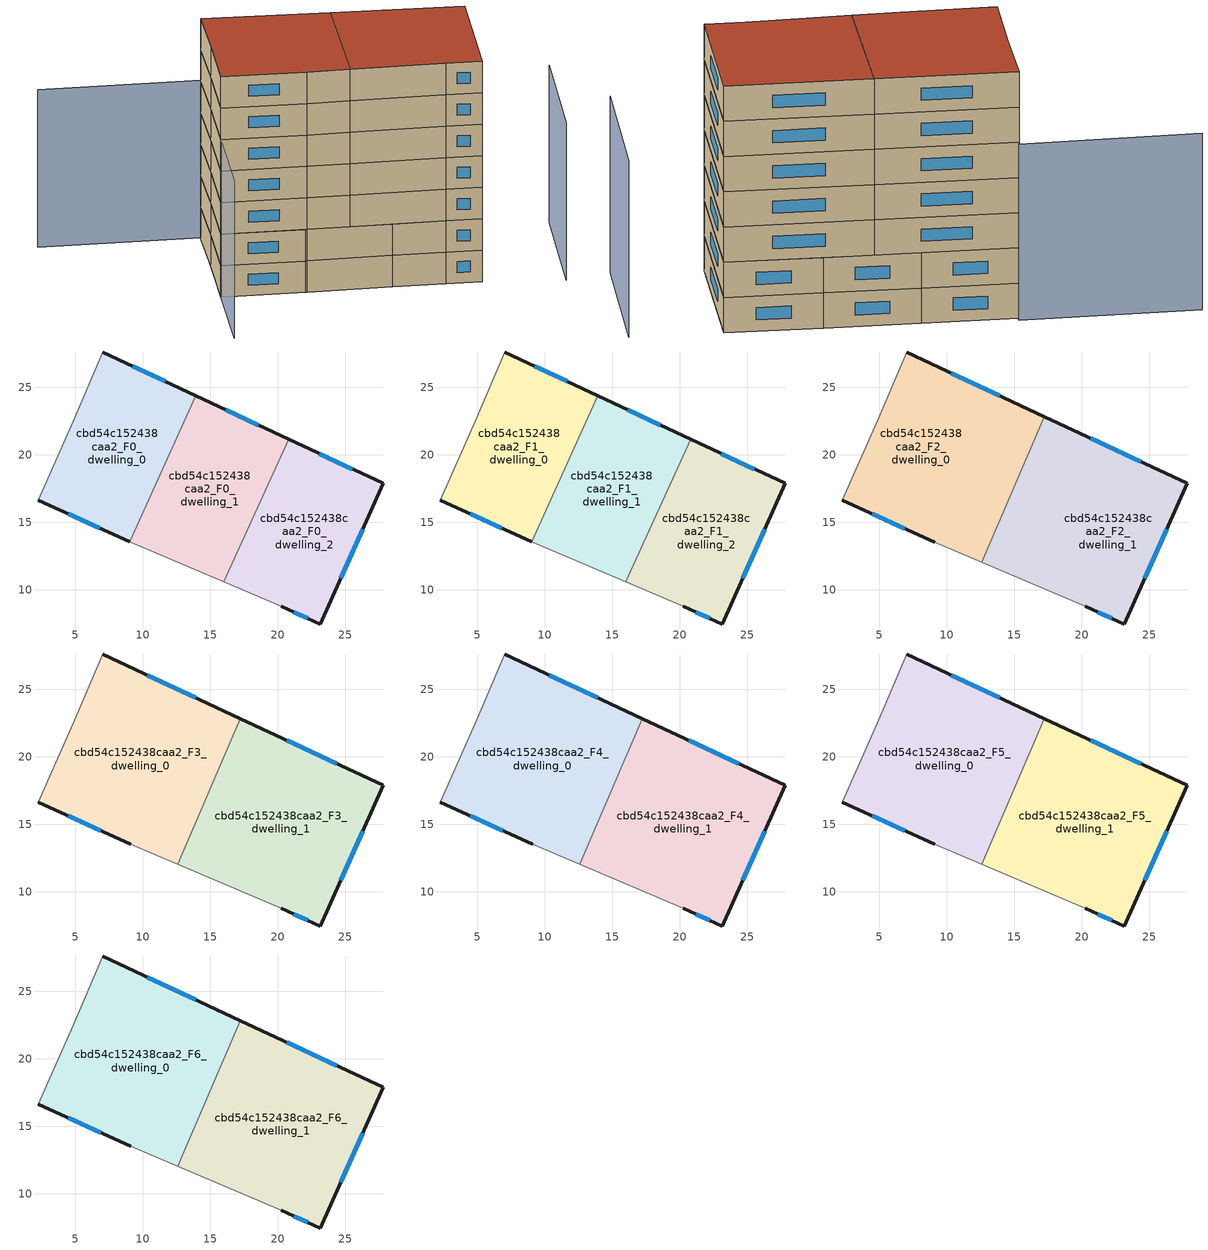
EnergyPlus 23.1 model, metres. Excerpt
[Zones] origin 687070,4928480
cbd54c152438caa2_F0_dwelling_0
 floor ground (EU_floor_Construction): 13.91,24.38 9.01,13.57 2.25,16.63 4.85,22.48 7.01,27.61 z0
 wall outside (EU_wall_Construction): 13.91,24.38 7.01,27.61 / 2.25,16.63 9.01,13.57 z0:3
 wall adiabatic (EU_wall_Construction): 7.01,27.61 4.85,22.48 2.25,16.63 z0:3
 wall to cbd54c152438caa2_F0_dwelling_1 (EU_wall_Construction): 9.01,13.57 13.91,24.38 z0:3
 window (EU_Window_Construction): 11.67,25.43 9.25,26.56 / 4.45,15.63 6.81,14.56 z0.98:2.02
cbd54c152438caa2_F0_dwelling_1
 floor ground (EU_floor_Construction): 20.79,21.15 15.99,10.57 9.11,13.52 9.01,13.57 13.91,24.38 z0
 wall outside (EU_wall_Construction): 20.79,21.15 13.91,24.38 z0:3
 wall adiabatic (EU_wall_Construction): 9.01,13.57 9.11,13.52 15.99,10.57 z0:3
 wall to cbd54c152438caa2_F0_dwelling_2 (EU_wall_Construction): 15.99,10.57 20.79,21.15 z0:3
 window (EU_Window_Construction): 18.55,22.2 16.15,23.33 z0.98:2.02
cbd54c152438caa2_F0_dwelling_2
 floor ground (EU_floor_Construction): 27.79,17.87 23.14,7.46 20.23,8.76 15.99,10.57 20.79,21.15 z0
 wall outside (EU_wall_Construction): 20.23,8.76 23.14,7.46 27.79,17.87 20.79,21.15 z0:3
 wall adiabatic (EU_wall_Construction): 15.99,10.57 20.23,8.76 z0:3
 window (EU_Window_Construction): 25.51,18.94 23.07,20.08 / 24.65,10.85 26.28,14.48 / 21.18,8.34 22.2,7.88 z0.98:2.02
cbd54c152438caa2_F1_dwelling_0
 floor to cbd54c152438caa2_F0_dwelling_0 (EU_floor_Construction): 13.91,24.38 9.01,13.57 2.25,16.63 4.85,22.48 7.01,27.61 z3
 wall outside (EU_wall_Construction): 13.91,24.38 7.01,27.61 / 2.25,16.63 9.01,13.57 z3:6
 wall adiabatic (EU_wall_Construction): 7.01,27.61 4.85,22.48 2.25,16.63 z3:6
 wall to cbd54c152438caa2_F1_dwelling_1 (EU_wall_Construction): 9.01,13.57 13.91,24.38 z3:6
 window (EU_Window_Construction): 11.67,25.43 9.25,26.56 / 4.45,15.63 6.81,14.56 z3.98:5.02
cbd54c152438caa2_F1_dwelling_1
 floor to cbd54c152438caa2_F0_dwelling_1 (EU_floor_Construction): 20.79,21.15 15.99,10.57 9.11,13.52 9.01,13.57 13.91,24.38 z3
 wall outside (EU_wall_Construction): 20.79,21.15 13.91,24.38 z3:6
 wall adiabatic (EU_wall_Construction): 9.01,13.57 9.11,13.52 15.99,10.57 z3:6
 wall to cbd54c152438caa2_F1_dwelling_2 (EU_wall_Construction): 15.99,10.57 20.79,21.15 z3:6
 window (EU_Window_Construction): 18.55,22.2 16.15,23.33 z3.98:5.02
cbd54c152438caa2_F1_dwelling_2
 floor to cbd54c152438caa2_F0_dwelling_2 (EU_floor_Construction): 27.79,17.87 23.14,7.46 20.23,8.76 15.99,10.57 20.79,21.15 z3
 wall outside (EU_wall_Construction): 20.23,8.76 23.14,7.46 27.79,17.87 20.79,21.15 z3:6
 wall adiabatic (EU_wall_Construction): 15.99,10.57 20.23,8.76 z3:6
 window (EU_Window_Construction): 25.51,18.94 23.07,20.08 / 24.65,10.85 26.28,14.48 / 21.18,8.34 22.2,7.88 z3.98:5.02
cbd54c152438caa2_F2_dwelling_0
 floor to cbd54c152438caa2_F1_dwelling_0 (EU_floor_Construction): 13.91,24.38 9.01,13.57 2.25,16.63 4.85,22.48 7.01,27.61 z6
 floor to cbd54c152438caa2_F1_dwelling_1 (EU_floor_Construction): 17.22,22.83 12.6,12.03 9.11,13.52 9.01,13.57 13.91,24.38 z6
 wall outside (EU_wall_Construction): 17.22,22.83 7.01,27.61 / 2.25,16.63 9.11,13.52 z6:9
 wall adiabatic (EU_wall_Construction): 7.01,27.61 4.85,22.48 2.25,16.63 / 9.11,13.52 12.59,12.03 z6:9
 wall to cbd54c152438caa2_F2_dwelling_1 (EU_wall_Construction): 12.59,12.03 17.22,22.83 z6:9
 window (EU_Window_Construction): 13.9,24.38 10.33,26.05 / 4.48,15.62 6.88,14.53 z6.98:8.02
cbd54c152438caa2_F2_dwelling_1
 floor to cbd54c152438caa2_F1_dwelling_1 (EU_floor_Construction): 20.79,21.15 15.99,10.57 12.6,12.03 17.22,22.83 z6
 floor to cbd54c152438caa2_F1_dwelling_2 (EU_floor_Construction): 27.79,17.87 23.14,7.46 20.23,8.76 15.99,10.57 20.79,21.15 z6
 wall outside (EU_wall_Construction): 20.23,8.76 23.14,7.46 27.79,17.87 17.22,22.83 z6:9
 wall adiabatic (EU_wall_Construction): 12.59,12.03 20.23,8.76 z6:9
 window (EU_Window_Construction): 24.35,19.48 20.66,21.21 / 24.65,10.85 26.28,14.48 / 21.18,8.34 22.2,7.88 z6.98:8.02
cbd54c152438caa2_F3_dwelling_0
 floor to cbd54c152438caa2_F2_dwelling_0 (EU_floor_Construction): 17.22,22.83 12.59,12.03 9.11,13.52 2.25,16.63 4.85,22.48 7.01,27.61 z9
 wall outside (EU_wall_Construction): 17.22,22.83 7.01,27.61 / 2.25,16.63 9.11,13.52 z9:12
 wall adiabatic (EU_wall_Construction): 7.01,27.61 4.85,22.48 2.25,16.63 / 9.11,13.52 12.59,12.03 z9:12
 wall to cbd54c152438caa2_F3_dwelling_1 (EU_wall_Construction): 12.59,12.03 17.22,22.83 z9:12
 window (EU_Window_Construction): 13.9,24.38 10.33,26.05 / 4.48,15.62 6.88,14.53 z9.98:11.02
cbd54c152438caa2_F3_dwelling_1
 floor to cbd54c152438caa2_F2_dwelling_1 (EU_floor_Construction): 27.79,17.87 23.14,7.46 20.23,8.76 12.59,12.03 17.22,22.83 z9
 wall outside (EU_wall_Construction): 20.23,8.76 23.14,7.46 27.79,17.87 17.22,22.83 z9:12
 wall adiabatic (EU_wall_Construction): 12.59,12.03 20.23,8.76 z9:12
 window (EU_Window_Construction): 24.35,19.48 20.66,21.21 / 24.65,10.85 26.28,14.48 / 21.18,8.34 22.2,7.88 z9.98:11.02
cbd54c152438caa2_F4_dwelling_0
 floor to cbd54c152438caa2_F3_dwelling_0 (EU_floor_Construction): 17.22,22.83 12.59,12.03 9.11,13.52 2.25,16.63 4.85,22.48 7.01,27.61 z12
 wall outside (EU_wall_Construction): 17.22,22.83 7.01,27.61 / 2.25,16.63 9.11,13.52 z12:15
 wall adiabatic (EU_wall_Construction): 7.01,27.61 4.85,22.48 2.25,16.63 / 9.11,13.52 12.59,12.03 z12:15
 wall to cbd54c152438caa2_F4_dwelling_1 (EU_wall_Construction): 12.59,12.03 17.22,22.83 z12:15
 window (EU_Window_Construction): 13.9,24.38 10.33,26.05 / 4.48,15.62 6.88,14.53 z12.98:14.02
cbd54c152438caa2_F4_dwelling_1
 floor to cbd54c152438caa2_F3_dwelling_1 (EU_floor_Construction): 27.79,17.87 23.14,7.46 20.23,8.76 12.59,12.03 17.22,22.83 z12
 wall outside (EU_wall_Construction): 20.23,8.76 23.14,7.46 27.79,17.87 17.22,22.83 z12:15
 wall adiabatic (EU_wall_Construction): 12.59,12.03 20.23,8.76 z12:15
 window (EU_Window_Construction): 24.35,19.48 20.66,21.21 / 24.65,10.85 26.28,14.48 / 21.18,8.34 22.2,7.88 z12.98:14.02
cbd54c152438caa2_F5_dwelling_0
 floor to cbd54c152438caa2_F4_dwelling_0 (EU_floor_Construction): 17.22,22.83 12.59,12.03 9.11,13.52 2.25,16.63 4.85,22.48 7.01,27.61 z15
 wall outside (EU_wall_Construction): 17.22,22.83 7.01,27.61 / 2.25,16.63 9.11,13.52 z15:18
 wall adiabatic (EU_wall_Construction): 7.01,27.61 4.85,22.48 2.25,16.63 / 9.11,13.52 12.59,12.03 z15:18
 wall to cbd54c152438caa2_F5_dwelling_1 (EU_wall_Construction): 12.59,12.03 17.22,22.83 z15:18
 window (EU_Window_Construction): 13.9,24.38 10.33,26.05 / 4.48,15.62 6.88,14.53 z15.98:17.02
cbd54c152438caa2_F5_dwelling_1
 floor to cbd54c152438caa2_F4_dwelling_1 (EU_floor_Construction): 27.79,17.87 23.14,7.46 20.23,8.76 12.59,12.03 17.22,22.83 z15
 wall outside (EU_wall_Construction): 20.23,8.76 23.14,7.46 27.79,17.87 17.22,22.83 z15:18
 wall adiabatic (EU_wall_Construction): 12.59,12.03 20.23,8.76 z15:18
 window (EU_Window_Construction): 24.35,19.48 20.66,21.21 / 24.65,10.85 26.28,14.48 / 21.18,8.34 22.2,7.88 z15.98:17.02
cbd54c152438caa2_F6_dwelling_0
 floor to cbd54c152438caa2_F5_dwelling_0 (EU_floor_Construction): 17.22,22.83 12.59,12.03 9.11,13.52 2.25,16.63 4.85,22.48 7.01,27.61 z18
 wall outside (EU_wall_Construction): 17.22,22.83 7.01,27.61 / 2.25,16.63 9.11,13.52 z18:21
 wall adiabatic (EU_wall_Construction): 7.01,27.61 4.85,22.48 2.25,16.63 / 9.11,13.52 12.59,12.03 z18:21
 wall to cbd54c152438caa2_F6_dwelling_1 (EU_wall_Construction): 12.59,12.03 17.22,22.83 z18:21
 window (EU_Window_Construction): 13.9,24.38 10.33,26.05 / 4.48,15.62 6.88,14.53 z18.98:20.02
 roof outside (EU_roof_Construction): 12.59,12.03 17.22,22.83 7.01,27.61 4.85,22.48 2.25,16.63 9.11,13.52 z21
cbd54c152438caa2_F6_dwelling_1
 floor to cbd54c152438caa2_F5_dwelling_1 (EU_floor_Construction): 27.79,17.87 23.14,7.46 20.23,8.76 12.59,12.03 17.22,22.83 z18
 wall outside (EU_wall_Construction): 20.23,8.76 23.14,7.46 27.79,17.87 17.22,22.83 z18:21
 wall adiabatic (EU_wall_Construction): 12.59,12.03 20.23,8.76 z18:21
 window (EU_Window_Construction): 24.35,19.48 20.66,21.21 / 24.65,10.85 26.28,14.48 / 21.18,8.34 22.2,7.88 z18.98:20.02
 roof outside (EU_roof_Construction): 23.14,7.46 27.79,17.87 17.22,22.83 12.59,12.03 20.23,8.76 z21
shading: 9.19,13.69 22.65,7.68 / 29.46,3.85 34.42,14.65 / -5.83,33.63 7.23,27.87 / 7.23,27.87 -1.14,8.89 z0:15
[Building]
EU S2 Campaign: North Axis=0; Terrain=City; Solar Distribution=FullExterior
[Site:Location]
Bologna: Latitude=44.5; Longitude=11.25; Time Zone=1; Elevation=37
[SizingPeriod:WeatherFileDays]
AnnualSizingPeriod: Begin Month=1; Begin Day of Month=1; End Month=12; End Day of Month=31; Day of Week for Start Day=Monday; Use Weather File Daylight Saving Period=No; Use Weather File Rain and Snow Indicators=No
[MATERIAL]
EU_InternalMass_Material: Roughness=MediumRough; Thickness=0.1; Conductivity=1; Density=1800; Specific Heat=900; Thermal Absorptance=0.9; Solar Absorptance=0.7; Visible Absorptance=0.7
[MATERIAL:NOMASS] Roughness=MediumRough; Thermal Absorptance=0.9; Solar Absorptance=0.7; Visible Absorptance=0.7
Name | Thermal Resistance
EU_wall_NoMass | 0.905828
EU_roof_NoMass | 0.37593
EU_floor_NoMass | 0.67114
[WINDOWMATERIAL:SIMPLEGLAZINGSYSTEM]
EU_Window_SimpleGlazing: UFactor=4.52486; Solar Heat Gain Coefficient=0.85; Visible Transmittance=0.85
[CONSTRUCTION]
EU_wall_Construction: EU_wall_NoMass
EU_roof_Construction: EU_roof_NoMass
EU_floor_Construction: EU_floor_NoMass
EU_InternalMass_Construction: EU_InternalMass_Material
EU_Window_Construction: EU_Window_SimpleGlazing
[ZONE] Type=1; Multiplier=1; Ceiling Height=autocalculate; Floor Area=autocalculate; Part of Total Floor Area=Yes
Name | Volume
cbd54c152438caa2_F0_dwelling_0; cbd54c152438caa2_F1_dwelling_0 | 267.691
cbd54c152438caa2_F2_dwelling_0 | 401.535
cbd54c152438caa2_F3_dwelling_0; cbd54c152438caa2_F4_dwelling_0; cbd54c152438caa2_F5_dwelling_0; cbd54c152438caa2_F6_dwelling_0 | 401.534
cbd54c152438caa2_F0_dwelling_1; cbd54c152438caa2_F1_dwelling_1 | 267.687
cbd54c152438caa2_F2_dwelling_1 | 401.514
cbd54c152438caa2_F3_dwelling_1; cbd54c152438caa2_F4_dwelling_1; cbd54c152438caa2_F5_dwelling_1; cbd54c152438caa2_F6_dwelling_1 | 401.515
cbd54c152438caa2_F0_dwelling_2 | 267.699
cbd54c152438caa2_F1_dwelling_2 | 267.698
[INTERNALMASS] Construction=EU_InternalMass_Construction
Name | Zone or ZoneList | Surface Area
cbd54c152438caa2_F0_dwelling_0_EU_InternalMass | cbd54c152438caa2_F0_dwelling_0 | 89.2301
cbd54c152438caa2_F0_dwelling_1_EU_InternalMass | cbd54c152438caa2_F0_dwelling_1 | 89.2294
cbd54c152438caa2_F0_dwelling_2_EU_InternalMass | cbd54c152438caa2_F0_dwelling_2 | 89.2327
cbd54c152438caa2_F1_dwelling_0_EU_InternalMass | cbd54c152438caa2_F1_dwelling_0 | 89.2301
cbd54c152438caa2_F1_dwelling_1_EU_InternalMass | cbd54c152438caa2_F1_dwelling_1 | 89.2294
cbd54c152438caa2_F1_dwelling_2_EU_InternalMass | cbd54c152438caa2_F1_dwelling_2 | 89.2327
cbd54c152438caa2_F2_dwelling_0_EU_InternalMass | cbd54c152438caa2_F2_dwelling_0 | 133.845
cbd54c152438caa2_F2_dwelling_1_EU_InternalMass | cbd54c152438caa2_F2_dwelling_1 | 133.838
cbd54c152438caa2_F3_dwelling_0_EU_InternalMass | cbd54c152438caa2_F3_dwelling_0 | 133.845
cbd54c152438caa2_F3_dwelling_1_EU_InternalMass | cbd54c152438caa2_F3_dwelling_1 | 133.838
cbd54c152438caa2_F4_dwelling_0_EU_InternalMass | cbd54c152438caa2_F4_dwelling_0 | 133.845
cbd54c152438caa2_F4_dwelling_1_EU_InternalMass | cbd54c152438caa2_F4_dwelling_1 | 133.838
cbd54c152438caa2_F5_dwelling_0_EU_InternalMass | cbd54c152438caa2_F5_dwelling_0 | 133.845
cbd54c152438caa2_F5_dwelling_1_EU_InternalMass | cbd54c152438caa2_F5_dwelling_1 | 133.838
cbd54c152438caa2_F6_dwelling_0_EU_InternalMass | cbd54c152438caa2_F6_dwelling_0 | 133.845
cbd54c152438caa2_F6_dwelling_1_EU_InternalMass | cbd54c152438caa2_F6_dwelling_1 | 133.838
[OTHEREQUIPMENT] Fuel Type=Electricity; Design Level Calculation Method=Watts/Area; Power per Zone Floor Area=1; Fraction Latent=0; Fraction Radiant=0; Fraction Lost=0; Carbon Dioxide Generation Rate=0; EndUse Subcategory=EU_Step8_InternalGains
Name | Zone or ZoneList or Space or SpaceList | Schedule
EU_Step8_InternalGain_cbd54c152438caa2_F0_dwelling_0_f000 | cbd54c152438caa2_F0_dwelling_0 | EU_Step8_GainSchedule_cbd54c152438caa2_F0_dwelling_0_f000
EU_Step8_InternalGain_cbd54c152438caa2_F0_dwelling_1_f000 | cbd54c152438caa2_F0_dwelling_1 | EU_Step8_GainSchedule_cbd54c152438caa2_F0_dwelling_1_f000
EU_Step8_InternalGain_cbd54c152438caa2_F0_dwelling_2_f000 | cbd54c152438caa2_F0_dwelling_2 | EU_Step8_GainSchedule_cbd54c152438caa2_F0_dwelling_2_f000
EU_Step8_InternalGain_cbd54c152438caa2_F1_dwelling_0_f000 | cbd54c152438caa2_F1_dwelling_0 | EU_Step8_GainSchedule_cbd54c152438caa2_F1_dwelling_0_f000
EU_Step8_InternalGain_cbd54c152438caa2_F1_dwelling_1_f000 | cbd54c152438caa2_F1_dwelling_1 | EU_Step8_GainSchedule_cbd54c152438caa2_F1_dwelling_1_f000
EU_Step8_InternalGain_cbd54c152438caa2_F1_dwelling_2_f000 | cbd54c152438caa2_F1_dwelling_2 | EU_Step8_GainSchedule_cbd54c152438caa2_F1_dwelling_2_f000
EU_Step8_InternalGain_cbd54c152438caa2_F2_dwelling_0_f000 | cbd54c152438caa2_F2_dwelling_0 | EU_Step8_GainSchedule_cbd54c152438caa2_F2_dwelling_0_f000
EU_Step8_InternalGain_cbd54c152438caa2_F2_dwelling_1_f000 | cbd54c152438caa2_F2_dwelling_1 | EU_Step8_GainSchedule_cbd54c152438caa2_F2_dwelling_1_f000
EU_Step8_InternalGain_cbd54c152438caa2_F3_dwelling_0_f000 | cbd54c152438caa2_F3_dwelling_0 | EU_Step8_GainSchedule_cbd54c152438caa2_F3_dwelling_0_f000
EU_Step8_InternalGain_cbd54c152438caa2_F3_dwelling_1_f000 | cbd54c152438caa2_F3_dwelling_1 | EU_Step8_GainSchedule_cbd54c152438caa2_F3_dwelling_1_f000
EU_Step8_InternalGain_cbd54c152438caa2_F4_dwelling_0_f000 | cbd54c152438caa2_F4_dwelling_0 | EU_Step8_GainSchedule_cbd54c152438caa2_F4_dwelling_0_f000
EU_Step8_InternalGain_cbd54c152438caa2_F4_dwelling_1_f000 | cbd54c152438caa2_F4_dwelling_1 | EU_Step8_GainSchedule_cbd54c152438caa2_F4_dwelling_1_f000
EU_Step8_InternalGain_cbd54c152438caa2_F5_dwelling_0_f000 | cbd54c152438caa2_F5_dwelling_0 | EU_Step8_GainSchedule_cbd54c152438caa2_F5_dwelling_0_f000
EU_Step8_InternalGain_cbd54c152438caa2_F5_dwelling_1_f000 | cbd54c152438caa2_F5_dwelling_1 | EU_Step8_GainSchedule_cbd54c152438caa2_F5_dwelling_1_f000
EU_Step8_InternalGain_cbd54c152438caa2_F6_dwelling_0_f000 | cbd54c152438caa2_F6_dwelling_0 | EU_Step8_GainSchedule_cbd54c152438caa2_F6_dwelling_0_f000
EU_Step8_InternalGain_cbd54c152438caa2_F6_dwelling_1_f000 | cbd54c152438caa2_F6_dwelling_1 | EU_Step8_GainSchedule_cbd54c152438caa2_F6_dwelling_1_f000
[ZONEVENTILATION:DESIGNFLOWRATE] Schedule=EU_AlwaysOn; Design Flow Rate Calculation Method=AirChanges/Hour; Air Changes per Hour=0.73129; Ventilation Type=Natural; Fan Pressure Rise=0; Fan Total Efficiency=1; Constant Term Coefficient=1; Temperature Term Coefficient=0; Velocity Term Coefficient=0; Velocity Squared Term Coefficient=0; Minimum Indoor Temperature=-100; Maximum Indoor Temperature=100; Delta Temperature=-100; Minimum Outdoor Temperature=-100; Maximum Outdoor Temperature=100; Maximum Wind Speed=40
Name | Zone or ZoneList or Space or SpaceList
EU_ConstantAir_cbd54c152438caa2_F0_dwelling_0 | cbd54c152438caa2_F0_dwelling_0
EU_ConstantAir_cbd54c152438caa2_F0_dwelling_1 | cbd54c152438caa2_F0_dwelling_1
EU_ConstantAir_cbd54c152438caa2_F0_dwelling_2 | cbd54c152438caa2_F0_dwelling_2
EU_ConstantAir_cbd54c152438caa2_F1_dwelling_0 | cbd54c152438caa2_F1_dwelling_0
EU_ConstantAir_cbd54c152438caa2_F1_dwelling_1 | cbd54c152438caa2_F1_dwelling_1
EU_ConstantAir_cbd54c152438caa2_F1_dwelling_2 | cbd54c152438caa2_F1_dwelling_2
EU_ConstantAir_cbd54c152438caa2_F2_dwelling_0 | cbd54c152438caa2_F2_dwelling_0
EU_ConstantAir_cbd54c152438caa2_F2_dwelling_1 | cbd54c152438caa2_F2_dwelling_1
EU_ConstantAir_cbd54c152438caa2_F3_dwelling_0 | cbd54c152438caa2_F3_dwelling_0
EU_ConstantAir_cbd54c152438caa2_F3_dwelling_1 | cbd54c152438caa2_F3_dwelling_1
EU_ConstantAir_cbd54c152438caa2_F4_dwelling_0 | cbd54c152438caa2_F4_dwelling_0
EU_ConstantAir_cbd54c152438caa2_F4_dwelling_1 | cbd54c152438caa2_F4_dwelling_1
EU_ConstantAir_cbd54c152438caa2_F5_dwelling_0 | cbd54c152438caa2_F5_dwelling_0
EU_ConstantAir_cbd54c152438caa2_F5_dwelling_1 | cbd54c152438caa2_F5_dwelling_1
EU_ConstantAir_cbd54c152438caa2_F6_dwelling_0 | cbd54c152438caa2_F6_dwelling_0
EU_ConstantAir_cbd54c152438caa2_F6_dwelling_1 | cbd54c152438caa2_F6_dwelling_1
[HVACTEMPLATE:THERMOSTAT] Constant Heating Setpoint=20; Constant Cooling Setpoint=50
EU_HeatOnly_cbd54c152438caa2_F0_dwelling_0; EU_HeatOnly_cbd54c152438caa2_F0_dwelling_1; EU_HeatOnly_cbd54c152438caa2_F0_dwelling_2; EU_HeatOnly_cbd54c152438caa2_F1_dwelling_0; EU_HeatOnly_cbd54c152438caa2_F1_dwelling_1; EU_HeatOnly_cbd54c152438caa2_F1_dwelling_2; EU_HeatOnly_cbd54c152438caa2_F2_dwelling_0; EU_HeatOnly_cbd54c152438caa2_F2_dwelling_1; EU_HeatOnly_cbd54c152438caa2_F3_dwelling_0; EU_HeatOnly_cbd54c152438caa2_F3_dwelling_1; EU_HeatOnly_cbd54c152438caa2_F4_dwelling_0; EU_HeatOnly_cbd54c152438caa2_F4_dwelling_1; EU_HeatOnly_cbd54c152438caa2_F5_dwelling_0; EU_HeatOnly_cbd54c152438caa2_F5_dwelling_1; EU_HeatOnly_cbd54c152438caa2_F6_dwelling_0; EU_HeatOnly_cbd54c152438caa2_F6_dwelling_1
[HVACTEMPLATE:ZONE:IDEALLOADSAIRSYSTEM] System Availability Schedule=EU_AlwaysOn; Maximum Heating Supply Air Temperature=50; Minimum Cooling Supply Air Temperature=13; Maximum Heating Supply Air Humidity Ratio=0.0156; Minimum Cooling Supply Air Humidity Ratio=0.0077; Heating Limit=NoLimit; Cooling Limit=NoLimit; Heating Availability Schedule=EU_AlwaysOn; Cooling Availability Schedule=EU_CoolingOff; Dehumidification Control Type=ConstantSensibleHeatRatio; Cooling Sensible Heat Ratio=0.7; Dehumidification Setpoint=60; Humidification Control Type=None; Humidification Setpoint=30; Outdoor Air Method=None; Outdoor Air Flow Rate per Person=0.00944; Outdoor Air Flow Rate per Zone Floor Area=0; Outdoor Air Flow Rate per Zone=0; Demand Controlled Ventilation Type=None; Outdoor Air Economizer Type=NoEconomizer; Heat Recovery Type=None; Sensible Heat Recovery Effectiveness=0.7; Latent Heat Recovery Effectiveness=0.65
Name | Template Thermostat
cbd54c152438caa2_F0_dwelling_0 | EU_HeatOnly_cbd54c152438caa2_F0_dwelling_0
cbd54c152438caa2_F0_dwelling_1 | EU_HeatOnly_cbd54c152438caa2_F0_dwelling_1
cbd54c152438caa2_F0_dwelling_2 | EU_HeatOnly_cbd54c152438caa2_F0_dwelling_2
cbd54c152438caa2_F1_dwelling_0 | EU_HeatOnly_cbd54c152438caa2_F1_dwelling_0
cbd54c152438caa2_F1_dwelling_1 | EU_HeatOnly_cbd54c152438caa2_F1_dwelling_1
cbd54c152438caa2_F1_dwelling_2 | EU_HeatOnly_cbd54c152438caa2_F1_dwelling_2
cbd54c152438caa2_F2_dwelling_0 | EU_HeatOnly_cbd54c152438caa2_F2_dwelling_0
cbd54c152438caa2_F2_dwelling_1 | EU_HeatOnly_cbd54c152438caa2_F2_dwelling_1
cbd54c152438caa2_F3_dwelling_0 | EU_HeatOnly_cbd54c152438caa2_F3_dwelling_0
cbd54c152438caa2_F3_dwelling_1 | EU_HeatOnly_cbd54c152438caa2_F3_dwelling_1
cbd54c152438caa2_F4_dwelling_0 | EU_HeatOnly_cbd54c152438caa2_F4_dwelling_0
cbd54c152438caa2_F4_dwelling_1 | EU_HeatOnly_cbd54c152438caa2_F4_dwelling_1
cbd54c152438caa2_F5_dwelling_0 | EU_HeatOnly_cbd54c152438caa2_F5_dwelling_0
cbd54c152438caa2_F5_dwelling_1 | EU_HeatOnly_cbd54c152438caa2_F5_dwelling_1
cbd54c152438caa2_F6_dwelling_0 | EU_HeatOnly_cbd54c152438caa2_F6_dwelling_0
cbd54c152438caa2_F6_dwelling_1 | EU_HeatOnly_cbd54c152438caa2_F6_dwelling_1
[SIZING:ZONE] Zone Cooling Design Supply Air Temperature Input Method=SupplyAirTemperature; Zone Cooling Design Supply Air Temperature=13; Zone Heating Design Supply Air Temperature Input Method=SupplyAirTemperature; Zone Heating Design Supply Air Temperature=50; Zone Cooling Design Supply Air Humidity Ratio=0.008; Zone Heating Design Supply Air Humidity Ratio=0.008; Cooling Design Air Flow Method=DesignDay; Cooling Design Air Flow Rate=0; Cooling Minimum Air Flow per Zone Floor Area=0.000762; Cooling Minimum Air Flow=0; Cooling Minimum Air Flow Fraction=0.2; Heating Design Air Flow Method=DesignDay; Heating Design Air Flow Rate=0; Heating Maximum Air Flow per Zone Floor Area=0.002032; Heating Maximum Air Flow=0.141576; Heating Maximum Air Flow Fraction=0.3; Account for Dedicated Outdoor Air System=No; Dedicated Outdoor Air System Control Strategy=NeutralSupplyAir; Dedicated Outdoor Air Low Setpoint Temperature for Design=autosize; Dedicated Outdoor Air High Setpoint Temperature for Design=autosize; Zone Load Sizing Method=Sensible Load Only No Latent Load; Zone Latent Cooling Design Supply Air Humidity Ratio Input Method=HumidityRatioDifference; Zone Cooling Design Supply Air Humidity Ratio Difference=0.005; Zone Latent Heating Design Supply Air Humidity Ratio Input Method=HumidityRatioDifference; Zone Humidification Design Supply Air Humidity Ratio Difference=0.005
cbd54c152438caa2_F0_dwelling_0; cbd54c152438caa2_F0_dwelling_1; cbd54c152438caa2_F0_dwelling_2; cbd54c152438caa2_F1_dwelling_0; cbd54c152438caa2_F1_dwelling_1; cbd54c152438caa2_F1_dwelling_2; cbd54c152438caa2_F2_dwelling_0; cbd54c152438caa2_F2_dwelling_1; cbd54c152438caa2_F3_dwelling_0; cbd54c152438caa2_F3_dwelling_1; cbd54c152438caa2_F4_dwelling_0; cbd54c152438caa2_F4_dwelling_1; cbd54c152438caa2_F5_dwelling_0; cbd54c152438caa2_F5_dwelling_1; cbd54c152438caa2_F6_dwelling_0; cbd54c152438caa2_F6_dwelling_1
[SCHEDULE:CONSTANT]
Name | Hourly Value
EU_AlwaysOn | 1
EU_CoolingOff | 0
[SCHEDULE:FILE] Column Number=1; Rows to Skip at Top=0; Number of Hours of Data=8760; Column Separator=Comma; Interpolate to Timestep=No; Minutes per Item=60; Adjust Schedule for Daylight Savings=Yes
Name | File
EU_Step8_GainSchedule_cbd54c152438caa2_F0_dwelling_0_f000 | ../../schedules/cbd54c152438caa2/cbd54c152438caa2_F0_dwelling_0_f000_gain.csv
EU_Step8_GainSchedule_cbd54c152438caa2_F0_dwelling_1_f000 | ../../schedules/cbd54c152438caa2/cbd54c152438caa2_F0_dwelling_1_f000_gain.csv
EU_Step8_GainSchedule_cbd54c152438caa2_F0_dwelling_2_f000 | ../../schedules/cbd54c152438caa2/cbd54c152438caa2_F0_dwelling_2_f000_gain.csv
EU_Step8_GainSchedule_cbd54c152438caa2_F1_dwelling_0_f000 | ../../schedules/cbd54c152438caa2/cbd54c152438caa2_F1_dwelling_0_f000_gain.csv
EU_Step8_GainSchedule_cbd54c152438caa2_F1_dwelling_1_f000 | ../../schedules/cbd54c152438caa2/cbd54c152438caa2_F1_dwelling_1_f000_gain.csv
EU_Step8_GainSchedule_cbd54c152438caa2_F1_dwelling_2_f000 | ../../schedules/cbd54c152438caa2/cbd54c152438caa2_F1_dwelling_2_f000_gain.csv
EU_Step8_GainSchedule_cbd54c152438caa2_F2_dwelling_0_f000 | ../../schedules/cbd54c152438caa2/cbd54c152438caa2_F2_dwelling_0_f000_gain.csv
EU_Step8_GainSchedule_cbd54c152438caa2_F2_dwelling_1_f000 | ../../schedules/cbd54c152438caa2/cbd54c152438caa2_F2_dwelling_1_f000_gain.csv
EU_Step8_GainSchedule_cbd54c152438caa2_F3_dwelling_0_f000 | ../../schedules/cbd54c152438caa2/cbd54c152438caa2_F3_dwelling_0_f000_gain.csv
EU_Step8_GainSchedule_cbd54c152438caa2_F3_dwelling_1_f000 | ../../schedules/cbd54c152438caa2/cbd54c152438caa2_F3_dwelling_1_f000_gain.csv
EU_Step8_GainSchedule_cbd54c152438caa2_F4_dwelling_0_f000 | ../../schedules/cbd54c152438caa2/cbd54c152438caa2_F4_dwelling_0_f000_gain.csv
EU_Step8_GainSchedule_cbd54c152438caa2_F4_dwelling_1_f000 | ../../schedules/cbd54c152438caa2/cbd54c152438caa2_F4_dwelling_1_f000_gain.csv
EU_Step8_GainSchedule_cbd54c152438caa2_F5_dwelling_0_f000 | ../../schedules/cbd54c152438caa2/cbd54c152438caa2_F5_dwelling_0_f000_gain.csv
EU_Step8_GainSchedule_cbd54c152438caa2_F5_dwelling_1_f000 | ../../schedules/cbd54c152438caa2/cbd54c152438caa2_F5_dwelling_1_f000_gain.csv
EU_Step8_GainSchedule_cbd54c152438caa2_F6_dwelling_0_f000 | ../../schedules/cbd54c152438caa2/cbd54c152438caa2_F6_dwelling_0_f000_gain.csv
EU_Step8_GainSchedule_cbd54c152438caa2_F6_dwelling_1_f000 | ../../schedules/cbd54c152438caa2/cbd54c152438caa2_F6_dwelling_1_f000_gain.csv
